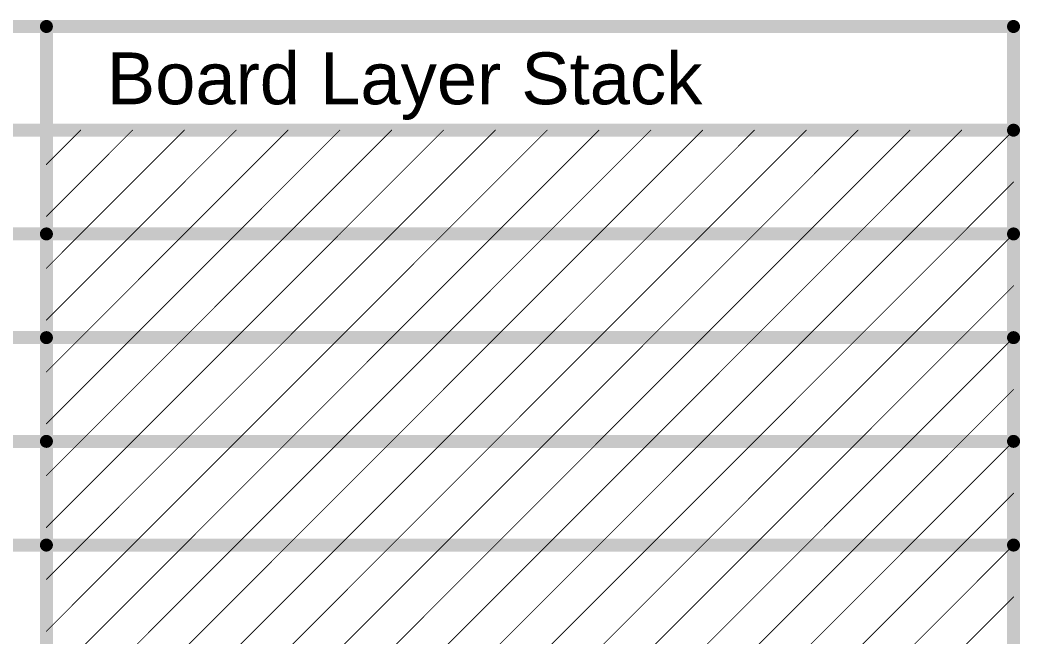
# Model space of a CAD drawing. Header units: inches. Extents: x 68 to 568, y 3 to 460.
# Drawn here: x 538.2 to 567.6, y 442.31 to 460.44 of the extents above; entities that cross this region are included whole.
import ezdxf

# ---------------------------------------------------------------- set-up
doc = ezdxf.new("R2010")
doc.units = ezdxf.units.IN
doc.layers.add('Fabrication', color=76, linetype='Continuous')
doc.styles.add('Arial', font='', dxfattribs={"height": 0.2})
doc.styles.get('Arial').set_extended_font_data('Arial')

msp = doc.modelspace()

# ---------------------------------------------------------------- linework, layer by layer
at = {"layer": 'Fabrication'}
for points in [[(452.129, 460.248, 0.381, 0.381, 0), (567.414, 460.248, 0.381, 0.381, 0)], [(538.974, 423.672, 0.381, 0.381, 0), (538.974, 460.248, 0.381, 0.381, 0)], [(567.414, 423.672, 0.381, 0.381, 0), (567.414, 460.248, 0.381, 0.381, 0)], [(452.129, 457.2, 0.381, 0.381, 0), (567.414, 457.2, 0.381, 0.381, 0)], [(538.974, 456.192, 0.0254, 0.0254, 0), (539.982, 457.2, 0.0254, 0.0254, 0)], [(538.974, 454.668, 0.0254, 0.0254, 0), (541.506, 457.2, 0.0254, 0.0254, 0)], [(539.982, 454.152, 0.0254, 0.0254, 0), (543.03, 457.2, 0.0254, 0.0254, 0)], [(541.506, 454.152, 0.0254, 0.0254, 0), (544.554, 457.2, 0.0254, 0.0254, 0)], [(543.03, 454.152, 0.0254, 0.0254, 0), (546.078, 457.2, 0.0254, 0.0254, 0)], [(544.554, 454.152, 0.0254, 0.0254, 0), (547.602, 457.2, 0.0254, 0.0254, 0)], [(546.078, 454.152, 0.0254, 0.0254, 0), (549.126, 457.2, 0.0254, 0.0254, 0)], [(547.602, 454.152, 0.0254, 0.0254, 0), (550.65, 457.2, 0.0254, 0.0254, 0)], [(549.126, 454.152, 0.0254, 0.0254, 0), (552.174, 457.2, 0.0254, 0.0254, 0)], [(550.65, 454.152, 0.0254, 0.0254, 0), (553.698, 457.2, 0.0254, 0.0254, 0)], [(552.174, 454.152, 0.0254, 0.0254, 0), (555.222, 457.2, 0.0254, 0.0254, 0)], [(553.698, 454.152, 0.0254, 0.0254, 0), (556.746, 457.2, 0.0254, 0.0254, 0)], [(555.222, 454.152, 0.0254, 0.0254, 0), (558.27, 457.2, 0.0254, 0.0254, 0)], [(556.746, 454.152, 0.0254, 0.0254, 0), (559.794, 457.2, 0.0254, 0.0254, 0)], [(558.27, 454.152, 0.0254, 0.0254, 0), (561.318, 457.2, 0.0254, 0.0254, 0)], [(559.794, 454.152, 0.0254, 0.0254, 0), (562.842, 457.2, 0.0254, 0.0254, 0)], [(561.318, 454.152, 0.0254, 0.0254, 0), (564.366, 457.2, 0.0254, 0.0254, 0)], [(562.842, 454.152, 0.0254, 0.0254, 0), (565.89, 457.2, 0.0254, 0.0254, 0)], [(564.366, 454.152, 0.0254, 0.0254, 0), (567.414, 457.2, 0.0254, 0.0254, 0)], [(565.89, 454.152, 0.0254, 0.0254, 0), (567.414, 455.676, 0.0254, 0.0254, 0)], [(524.5, 454.152, 0.381, 0.381, 0), (538.974, 454.152, 0.381, 0.381, 0)], [(538.974, 454.152, 0.381, 0.381, 0), (567.414, 454.152, 0.381, 0.381, 0)], [(538.974, 453.144, 0.0254, 0.0254, 0), (539.982, 454.152, 0.0254, 0.0254, 0)], [(538.974, 451.62, 0.0254, 0.0254, 0), (541.506, 454.152, 0.0254, 0.0254, 0)], [(539.982, 451.104, 0.0254, 0.0254, 0), (543.03, 454.152, 0.0254, 0.0254, 0)], [(541.506, 451.104, 0.0254, 0.0254, 0), (544.554, 454.152, 0.0254, 0.0254, 0)], [(543.03, 451.104, 0.0254, 0.0254, 0), (546.078, 454.152, 0.0254, 0.0254, 0)], [(544.554, 451.104, 0.0254, 0.0254, 0), (547.602, 454.152, 0.0254, 0.0254, 0)], [(546.078, 451.104, 0.0254, 0.0254, 0), (549.126, 454.152, 0.0254, 0.0254, 0)], [(547.602, 451.104, 0.0254, 0.0254, 0), (550.65, 454.152, 0.0254, 0.0254, 0)], [(549.126, 451.104, 0.0254, 0.0254, 0), (552.174, 454.152, 0.0254, 0.0254, 0)], [(550.65, 451.104, 0.0254, 0.0254, 0), (553.698, 454.152, 0.0254, 0.0254, 0)], [(552.174, 451.104, 0.0254, 0.0254, 0), (555.222, 454.152, 0.0254, 0.0254, 0)], [(553.698, 451.104, 0.0254, 0.0254, 0), (556.746, 454.152, 0.0254, 0.0254, 0)], [(555.222, 451.104, 0.0254, 0.0254, 0), (558.27, 454.152, 0.0254, 0.0254, 0)], [(556.746, 451.104, 0.0254, 0.0254, 0), (559.794, 454.152, 0.0254, 0.0254, 0)], [(558.27, 451.104, 0.0254, 0.0254, 0), (561.318, 454.152, 0.0254, 0.0254, 0)], [(559.794, 451.104, 0.0254, 0.0254, 0), (562.842, 454.152, 0.0254, 0.0254, 0)], [(561.318, 451.104, 0.0254, 0.0254, 0), (564.366, 454.152, 0.0254, 0.0254, 0)], [(562.842, 451.104, 0.0254, 0.0254, 0), (565.89, 454.152, 0.0254, 0.0254, 0)], [(564.366, 451.104, 0.0254, 0.0254, 0), (567.414, 454.152, 0.0254, 0.0254, 0)], [(565.89, 451.104, 0.0254, 0.0254, 0), (567.414, 452.628, 0.0254, 0.0254, 0)], [(524.5, 451.104, 0.381, 0.381, 0), (538.974, 451.104, 0.381, 0.381, 0)], [(538.974, 451.104, 0.381, 0.381, 0), (567.414, 451.104, 0.381, 0.381, 0)], [(538.974, 450.096, 0.0254, 0.0254, 0), (539.982, 451.104, 0.0254, 0.0254, 0)], [(538.974, 448.572, 0.0254, 0.0254, 0), (541.506, 451.104, 0.0254, 0.0254, 0)], [(539.982, 448.056, 0.0254, 0.0254, 0), (543.03, 451.104, 0.0254, 0.0254, 0)], [(541.506, 448.056, 0.0254, 0.0254, 0), (544.554, 451.104, 0.0254, 0.0254, 0)], [(543.03, 448.056, 0.0254, 0.0254, 0), (546.078, 451.104, 0.0254, 0.0254, 0)], [(544.554, 448.056, 0.0254, 0.0254, 0), (547.602, 451.104, 0.0254, 0.0254, 0)], [(546.078, 448.056, 0.0254, 0.0254, 0), (549.126, 451.104, 0.0254, 0.0254, 0)], [(547.602, 448.056, 0.0254, 0.0254, 0), (550.65, 451.104, 0.0254, 0.0254, 0)], [(549.126, 448.056, 0.0254, 0.0254, 0), (552.174, 451.104, 0.0254, 0.0254, 0)], [(550.65, 448.056, 0.0254, 0.0254, 0), (553.698, 451.104, 0.0254, 0.0254, 0)], [(552.174, 448.056, 0.0254, 0.0254, 0), (555.222, 451.104, 0.0254, 0.0254, 0)], [(553.698, 448.056, 0.0254, 0.0254, 0), (556.746, 451.104, 0.0254, 0.0254, 0)], [(555.222, 448.056, 0.0254, 0.0254, 0), (558.27, 451.104, 0.0254, 0.0254, 0)], [(556.746, 448.056, 0.0254, 0.0254, 0), (559.794, 451.104, 0.0254, 0.0254, 0)], [(558.27, 448.056, 0.0254, 0.0254, 0), (561.318, 451.104, 0.0254, 0.0254, 0)], [(559.794, 448.056, 0.0254, 0.0254, 0), (562.842, 451.104, 0.0254, 0.0254, 0)], [(561.318, 448.056, 0.0254, 0.0254, 0), (564.366, 451.104, 0.0254, 0.0254, 0)], [(562.842, 448.056, 0.0254, 0.0254, 0), (565.89, 451.104, 0.0254, 0.0254, 0)], [(564.366, 448.056, 0.0254, 0.0254, 0), (567.414, 451.104, 0.0254, 0.0254, 0)], [(565.89, 448.056, 0.0254, 0.0254, 0), (567.414, 449.58, 0.0254, 0.0254, 0)], [(524.5, 448.056, 0.381, 0.381, 0), (538.974, 448.056, 0.381, 0.381, 0)], [(538.974, 448.056, 0.381, 0.381, 0), (567.414, 448.056, 0.381, 0.381, 0)], [(538.974, 447.048, 0.0254, 0.0254, 0), (539.982, 448.056, 0.0254, 0.0254, 0)], [(538.974, 445.524, 0.0254, 0.0254, 0), (541.506, 448.056, 0.0254, 0.0254, 0)], [(539.982, 445.008, 0.0254, 0.0254, 0), (543.03, 448.056, 0.0254, 0.0254, 0)], [(541.506, 445.008, 0.0254, 0.0254, 0), (544.554, 448.056, 0.0254, 0.0254, 0)], [(543.03, 445.008, 0.0254, 0.0254, 0), (546.078, 448.056, 0.0254, 0.0254, 0)], [(544.554, 445.008, 0.0254, 0.0254, 0), (547.602, 448.056, 0.0254, 0.0254, 0)], [(546.078, 445.008, 0.0254, 0.0254, 0), (549.126, 448.056, 0.0254, 0.0254, 0)], [(547.602, 445.008, 0.0254, 0.0254, 0), (550.65, 448.056, 0.0254, 0.0254, 0)], [(549.126, 445.008, 0.0254, 0.0254, 0), (552.174, 448.056, 0.0254, 0.0254, 0)], [(550.65, 445.008, 0.0254, 0.0254, 0), (553.698, 448.056, 0.0254, 0.0254, 0)], [(552.174, 445.008, 0.0254, 0.0254, 0), (555.222, 448.056, 0.0254, 0.0254, 0)], [(553.698, 445.008, 0.0254, 0.0254, 0), (556.746, 448.056, 0.0254, 0.0254, 0)], [(555.222, 445.008, 0.0254, 0.0254, 0), (558.27, 448.056, 0.0254, 0.0254, 0)], [(556.746, 445.008, 0.0254, 0.0254, 0), (559.794, 448.056, 0.0254, 0.0254, 0)], [(558.27, 445.008, 0.0254, 0.0254, 0), (561.318, 448.056, 0.0254, 0.0254, 0)], [(559.794, 445.008, 0.0254, 0.0254, 0), (562.842, 448.056, 0.0254, 0.0254, 0)], [(561.318, 445.008, 0.0254, 0.0254, 0), (564.366, 448.056, 0.0254, 0.0254, 0)], [(562.842, 445.008, 0.0254, 0.0254, 0), (565.89, 448.056, 0.0254, 0.0254, 0)], [(564.366, 445.008, 0.0254, 0.0254, 0), (567.414, 448.056, 0.0254, 0.0254, 0)], [(565.89, 445.008, 0.0254, 0.0254, 0), (567.414, 446.532, 0.0254, 0.0254, 0)], [(524.5, 445.008, 0.381, 0.381, 0), (538.974, 445.008, 0.381, 0.381, 0)], [(538.974, 445.008, 0.381, 0.381, 0), (567.414, 445.008, 0.381, 0.381, 0)], [(538.974, 444, 0.0254, 0.0254, 0), (539.982, 445.008, 0.0254, 0.0254, 0)], [(538.974, 442.476, 0.0254, 0.0254, 0), (541.506, 445.008, 0.0254, 0.0254, 0)], [(539.982, 441.96, 0.0254, 0.0254, 0), (543.03, 445.008, 0.0254, 0.0254, 0)], [(541.506, 441.96, 0.0254, 0.0254, 0), (544.554, 445.008, 0.0254, 0.0254, 0)], [(543.03, 441.96, 0.0254, 0.0254, 0), (546.078, 445.008, 0.0254, 0.0254, 0)], [(544.554, 441.96, 0.0254, 0.0254, 0), (547.602, 445.008, 0.0254, 0.0254, 0)], [(546.078, 441.96, 0.0254, 0.0254, 0), (549.126, 445.008, 0.0254, 0.0254, 0)], [(547.602, 441.96, 0.0254, 0.0254, 0), (550.65, 445.008, 0.0254, 0.0254, 0)], [(549.126, 441.96, 0.0254, 0.0254, 0), (552.174, 445.008, 0.0254, 0.0254, 0)], [(550.65, 441.96, 0.0254, 0.0254, 0), (553.698, 445.008, 0.0254, 0.0254, 0)], [(552.174, 441.96, 0.0254, 0.0254, 0), (555.222, 445.008, 0.0254, 0.0254, 0)], [(553.698, 441.96, 0.0254, 0.0254, 0), (556.746, 445.008, 0.0254, 0.0254, 0)], [(555.222, 441.96, 0.0254, 0.0254, 0), (558.27, 445.008, 0.0254, 0.0254, 0)], [(556.746, 441.96, 0.0254, 0.0254, 0), (559.794, 445.008, 0.0254, 0.0254, 0)], [(558.27, 441.96, 0.0254, 0.0254, 0), (561.318, 445.008, 0.0254, 0.0254, 0)], [(559.794, 441.96, 0.0254, 0.0254, 0), (562.842, 445.008, 0.0254, 0.0254, 0)], [(561.318, 441.96, 0.0254, 0.0254, 0), (564.366, 445.008, 0.0254, 0.0254, 0)], [(562.842, 441.96, 0.0254, 0.0254, 0), (565.89, 445.008, 0.0254, 0.0254, 0)], [(564.366, 441.96, 0.0254, 0.0254, 0), (567.414, 445.008, 0.0254, 0.0254, 0)], [(565.89, 441.96, 0.0254, 0.0254, 0), (567.414, 443.484, 0.0254, 0.0254, 0)]]:
    msp.add_lwpolyline(points, format="xyseb", dxfattribs=at)
for points in [[(538.879, 460.248, 0.191, 0.191, 1), (539.07, 460.248, 0.191, 0.191, 1)], [(567.319, 460.248, 0.191, 0.191, 1), (567.51, 460.248, 0.191, 0.191, 1)], [(567.319, 460.248, 0.191, 0.191, 1), (567.51, 460.248, 0.191, 0.191, 1)], [(567.319, 457.2, 0.191, 0.191, 1), (567.51, 457.2, 0.191, 0.191, 1)], [(539.976, 457.2, 0.0127, 0.0127, 1), (539.989, 457.2, 0.0127, 0.0127, 1)], [(541.5, 457.2, 0.0127, 0.0127, 1), (541.513, 457.2, 0.0127, 0.0127, 1)], [(543.024, 457.2, 0.0127, 0.0127, 1), (543.037, 457.2, 0.0127, 0.0127, 1)], [(544.548, 457.2, 0.0127, 0.0127, 1), (544.561, 457.2, 0.0127, 0.0127, 1)], [(546.072, 457.2, 0.0127, 0.0127, 1), (546.085, 457.2, 0.0127, 0.0127, 1)], [(547.596, 457.2, 0.0127, 0.0127, 1), (547.609, 457.2, 0.0127, 0.0127, 1)], [(549.12, 457.2, 0.0127, 0.0127, 1), (549.133, 457.2, 0.0127, 0.0127, 1)], [(550.644, 457.2, 0.0127, 0.0127, 1), (550.657, 457.2, 0.0127, 0.0127, 1)], [(552.168, 457.2, 0.0127, 0.0127, 1), (552.181, 457.2, 0.0127, 0.0127, 1)], [(553.692, 457.2, 0.0127, 0.0127, 1), (553.705, 457.2, 0.0127, 0.0127, 1)], [(555.216, 457.2, 0.0127, 0.0127, 1), (555.229, 457.2, 0.0127, 0.0127, 1)], [(556.74, 457.2, 0.0127, 0.0127, 1), (556.753, 457.2, 0.0127, 0.0127, 1)], [(558.264, 457.2, 0.0127, 0.0127, 1), (558.277, 457.2, 0.0127, 0.0127, 1)], [(559.788, 457.2, 0.0127, 0.0127, 1), (559.801, 457.2, 0.0127, 0.0127, 1)], [(561.312, 457.2, 0.0127, 0.0127, 1), (561.325, 457.2, 0.0127, 0.0127, 1)], [(562.836, 457.2, 0.0127, 0.0127, 1), (562.849, 457.2, 0.0127, 0.0127, 1)], [(564.36, 457.2, 0.0127, 0.0127, 1), (564.373, 457.2, 0.0127, 0.0127, 1)], [(565.884, 457.2, 0.0127, 0.0127, 1), (565.897, 457.2, 0.0127, 0.0127, 1)], [(567.408, 457.2, 0.0127, 0.0127, 1), (567.421, 457.2, 0.0127, 0.0127, 1)], [(538.968, 456.192, 0.0127, 0.0127, 1), (538.981, 456.192, 0.0127, 0.0127, 1)], [(567.408, 455.676, 0.0127, 0.0127, 1), (567.421, 455.676, 0.0127, 0.0127, 1)], [(538.968, 454.668, 0.0127, 0.0127, 1), (538.981, 454.668, 0.0127, 0.0127, 1)], [(538.879, 454.152, 0.191, 0.191, 1), (539.07, 454.152, 0.191, 0.191, 1)], [(538.879, 454.152, 0.191, 0.191, 1), (539.07, 454.152, 0.191, 0.191, 1)], [(567.319, 454.152, 0.191, 0.191, 1), (567.51, 454.152, 0.191, 0.191, 1)], [(539.976, 454.152, 0.0127, 0.0127, 1), (539.989, 454.152, 0.0127, 0.0127, 1)], [(539.976, 454.152, 0.0127, 0.0127, 1), (539.989, 454.152, 0.0127, 0.0127, 1)], [(541.5, 454.152, 0.0127, 0.0127, 1), (541.513, 454.152, 0.0127, 0.0127, 1)], [(541.5, 454.152, 0.0127, 0.0127, 1), (541.513, 454.152, 0.0127, 0.0127, 1)], [(543.024, 454.152, 0.0127, 0.0127, 1), (543.037, 454.152, 0.0127, 0.0127, 1)], [(543.024, 454.152, 0.0127, 0.0127, 1), (543.037, 454.152, 0.0127, 0.0127, 1)], [(544.548, 454.152, 0.0127, 0.0127, 1), (544.561, 454.152, 0.0127, 0.0127, 1)], [(544.548, 454.152, 0.0127, 0.0127, 1), (544.561, 454.152, 0.0127, 0.0127, 1)], [(546.072, 454.152, 0.0127, 0.0127, 1), (546.085, 454.152, 0.0127, 0.0127, 1)], [(546.072, 454.152, 0.0127, 0.0127, 1), (546.085, 454.152, 0.0127, 0.0127, 1)], [(547.596, 454.152, 0.0127, 0.0127, 1), (547.609, 454.152, 0.0127, 0.0127, 1)], [(547.596, 454.152, 0.0127, 0.0127, 1), (547.609, 454.152, 0.0127, 0.0127, 1)], [(549.12, 454.152, 0.0127, 0.0127, 1), (549.133, 454.152, 0.0127, 0.0127, 1)], [(549.12, 454.152, 0.0127, 0.0127, 1), (549.133, 454.152, 0.0127, 0.0127, 1)], [(550.644, 454.152, 0.0127, 0.0127, 1), (550.657, 454.152, 0.0127, 0.0127, 1)], [(550.644, 454.152, 0.0127, 0.0127, 1), (550.657, 454.152, 0.0127, 0.0127, 1)], [(552.168, 454.152, 0.0127, 0.0127, 1), (552.181, 454.152, 0.0127, 0.0127, 1)], [(552.168, 454.152, 0.0127, 0.0127, 1), (552.181, 454.152, 0.0127, 0.0127, 1)], [(553.692, 454.152, 0.0127, 0.0127, 1), (553.705, 454.152, 0.0127, 0.0127, 1)], [(553.692, 454.152, 0.0127, 0.0127, 1), (553.705, 454.152, 0.0127, 0.0127, 1)], [(555.216, 454.152, 0.0127, 0.0127, 1), (555.229, 454.152, 0.0127, 0.0127, 1)], [(555.216, 454.152, 0.0127, 0.0127, 1), (555.229, 454.152, 0.0127, 0.0127, 1)], [(556.74, 454.152, 0.0127, 0.0127, 1), (556.753, 454.152, 0.0127, 0.0127, 1)], [(556.74, 454.152, 0.0127, 0.0127, 1), (556.753, 454.152, 0.0127, 0.0127, 1)], [(558.264, 454.152, 0.0127, 0.0127, 1), (558.277, 454.152, 0.0127, 0.0127, 1)], [(558.264, 454.152, 0.0127, 0.0127, 1), (558.277, 454.152, 0.0127, 0.0127, 1)], [(559.788, 454.152, 0.0127, 0.0127, 1), (559.801, 454.152, 0.0127, 0.0127, 1)], [(559.788, 454.152, 0.0127, 0.0127, 1), (559.801, 454.152, 0.0127, 0.0127, 1)], [(561.312, 454.152, 0.0127, 0.0127, 1), (561.325, 454.152, 0.0127, 0.0127, 1)], [(561.312, 454.152, 0.0127, 0.0127, 1), (561.325, 454.152, 0.0127, 0.0127, 1)], [(562.836, 454.152, 0.0127, 0.0127, 1), (562.849, 454.152, 0.0127, 0.0127, 1)], [(562.836, 454.152, 0.0127, 0.0127, 1), (562.849, 454.152, 0.0127, 0.0127, 1)], [(564.36, 454.152, 0.0127, 0.0127, 1), (564.373, 454.152, 0.0127, 0.0127, 1)], [(564.36, 454.152, 0.0127, 0.0127, 1), (564.373, 454.152, 0.0127, 0.0127, 1)], [(565.884, 454.152, 0.0127, 0.0127, 1), (565.897, 454.152, 0.0127, 0.0127, 1)], [(565.884, 454.152, 0.0127, 0.0127, 1), (565.897, 454.152, 0.0127, 0.0127, 1)], [(567.408, 454.152, 0.0127, 0.0127, 1), (567.421, 454.152, 0.0127, 0.0127, 1)], [(538.968, 453.144, 0.0127, 0.0127, 1), (538.981, 453.144, 0.0127, 0.0127, 1)], [(567.408, 452.628, 0.0127, 0.0127, 1), (567.421, 452.628, 0.0127, 0.0127, 1)], [(538.968, 451.62, 0.0127, 0.0127, 1), (538.981, 451.62, 0.0127, 0.0127, 1)], [(538.879, 451.104, 0.191, 0.191, 1), (539.07, 451.104, 0.191, 0.191, 1)], [(538.879, 451.104, 0.191, 0.191, 1), (539.07, 451.104, 0.191, 0.191, 1)], [(539.976, 451.104, 0.0127, 0.0127, 1), (539.989, 451.104, 0.0127, 0.0127, 1)], [(539.976, 451.104, 0.0127, 0.0127, 1), (539.989, 451.104, 0.0127, 0.0127, 1)], [(541.5, 451.104, 0.0127, 0.0127, 1), (541.513, 451.104, 0.0127, 0.0127, 1)], [(541.5, 451.104, 0.0127, 0.0127, 1), (541.513, 451.104, 0.0127, 0.0127, 1)], [(543.024, 451.104, 0.0127, 0.0127, 1), (543.037, 451.104, 0.0127, 0.0127, 1)], [(543.024, 451.104, 0.0127, 0.0127, 1), (543.037, 451.104, 0.0127, 0.0127, 1)], [(544.548, 451.104, 0.0127, 0.0127, 1), (544.561, 451.104, 0.0127, 0.0127, 1)], [(544.548, 451.104, 0.0127, 0.0127, 1), (544.561, 451.104, 0.0127, 0.0127, 1)], [(546.072, 451.104, 0.0127, 0.0127, 1), (546.085, 451.104, 0.0127, 0.0127, 1)], [(546.072, 451.104, 0.0127, 0.0127, 1), (546.085, 451.104, 0.0127, 0.0127, 1)], [(547.596, 451.104, 0.0127, 0.0127, 1), (547.609, 451.104, 0.0127, 0.0127, 1)], [(547.596, 451.104, 0.0127, 0.0127, 1), (547.609, 451.104, 0.0127, 0.0127, 1)], [(549.12, 451.104, 0.0127, 0.0127, 1), (549.133, 451.104, 0.0127, 0.0127, 1)], [(549.12, 451.104, 0.0127, 0.0127, 1), (549.133, 451.104, 0.0127, 0.0127, 1)], [(550.644, 451.104, 0.0127, 0.0127, 1), (550.657, 451.104, 0.0127, 0.0127, 1)], [(550.644, 451.104, 0.0127, 0.0127, 1), (550.657, 451.104, 0.0127, 0.0127, 1)], [(552.168, 451.104, 0.0127, 0.0127, 1), (552.181, 451.104, 0.0127, 0.0127, 1)], [(552.168, 451.104, 0.0127, 0.0127, 1), (552.181, 451.104, 0.0127, 0.0127, 1)], [(553.692, 451.104, 0.0127, 0.0127, 1), (553.705, 451.104, 0.0127, 0.0127, 1)], [(553.692, 451.104, 0.0127, 0.0127, 1), (553.705, 451.104, 0.0127, 0.0127, 1)], [(555.216, 451.104, 0.0127, 0.0127, 1), (555.229, 451.104, 0.0127, 0.0127, 1)], [(555.216, 451.104, 0.0127, 0.0127, 1), (555.229, 451.104, 0.0127, 0.0127, 1)], [(556.74, 451.104, 0.0127, 0.0127, 1), (556.753, 451.104, 0.0127, 0.0127, 1)], [(556.74, 451.104, 0.0127, 0.0127, 1), (556.753, 451.104, 0.0127, 0.0127, 1)], [(558.264, 451.104, 0.0127, 0.0127, 1), (558.277, 451.104, 0.0127, 0.0127, 1)], [(558.264, 451.104, 0.0127, 0.0127, 1), (558.277, 451.104, 0.0127, 0.0127, 1)], [(559.788, 451.104, 0.0127, 0.0127, 1), (559.801, 451.104, 0.0127, 0.0127, 1)], [(559.788, 451.104, 0.0127, 0.0127, 1), (559.801, 451.104, 0.0127, 0.0127, 1)], [(561.312, 451.104, 0.0127, 0.0127, 1), (561.325, 451.104, 0.0127, 0.0127, 1)], [(561.312, 451.104, 0.0127, 0.0127, 1), (561.325, 451.104, 0.0127, 0.0127, 1)], [(562.836, 451.104, 0.0127, 0.0127, 1), (562.849, 451.104, 0.0127, 0.0127, 1)], [(562.836, 451.104, 0.0127, 0.0127, 1), (562.849, 451.104, 0.0127, 0.0127, 1)], [(564.36, 451.104, 0.0127, 0.0127, 1), (564.373, 451.104, 0.0127, 0.0127, 1)], [(564.36, 451.104, 0.0127, 0.0127, 1), (564.373, 451.104, 0.0127, 0.0127, 1)], [(565.884, 451.104, 0.0127, 0.0127, 1), (565.897, 451.104, 0.0127, 0.0127, 1)], [(565.884, 451.104, 0.0127, 0.0127, 1), (565.897, 451.104, 0.0127, 0.0127, 1)], [(567.319, 451.104, 0.191, 0.191, 1), (567.51, 451.104, 0.191, 0.191, 1)], [(567.408, 451.104, 0.0127, 0.0127, 1), (567.421, 451.104, 0.0127, 0.0127, 1)], [(538.968, 450.096, 0.0127, 0.0127, 1), (538.981, 450.096, 0.0127, 0.0127, 1)], [(567.408, 449.58, 0.0127, 0.0127, 1), (567.421, 449.58, 0.0127, 0.0127, 1)], [(538.968, 448.572, 0.0127, 0.0127, 1), (538.981, 448.572, 0.0127, 0.0127, 1)], [(538.879, 448.056, 0.191, 0.191, 1), (539.07, 448.056, 0.191, 0.191, 1)], [(538.879, 448.056, 0.191, 0.191, 1), (539.07, 448.056, 0.191, 0.191, 1)], [(567.319, 448.056, 0.191, 0.191, 1), (567.51, 448.056, 0.191, 0.191, 1)], [(539.976, 448.056, 0.0127, 0.0127, 1), (539.989, 448.056, 0.0127, 0.0127, 1)], [(539.976, 448.056, 0.0127, 0.0127, 1), (539.989, 448.056, 0.0127, 0.0127, 1)], [(541.5, 448.056, 0.0127, 0.0127, 1), (541.513, 448.056, 0.0127, 0.0127, 1)], [(541.5, 448.056, 0.0127, 0.0127, 1), (541.513, 448.056, 0.0127, 0.0127, 1)], [(543.024, 448.056, 0.0127, 0.0127, 1), (543.037, 448.056, 0.0127, 0.0127, 1)], [(543.024, 448.056, 0.0127, 0.0127, 1), (543.037, 448.056, 0.0127, 0.0127, 1)], [(544.548, 448.056, 0.0127, 0.0127, 1), (544.561, 448.056, 0.0127, 0.0127, 1)], [(544.548, 448.056, 0.0127, 0.0127, 1), (544.561, 448.056, 0.0127, 0.0127, 1)], [(546.072, 448.056, 0.0127, 0.0127, 1), (546.085, 448.056, 0.0127, 0.0127, 1)], [(546.072, 448.056, 0.0127, 0.0127, 1), (546.085, 448.056, 0.0127, 0.0127, 1)], [(547.596, 448.056, 0.0127, 0.0127, 1), (547.609, 448.056, 0.0127, 0.0127, 1)], [(547.596, 448.056, 0.0127, 0.0127, 1), (547.609, 448.056, 0.0127, 0.0127, 1)], [(549.12, 448.056, 0.0127, 0.0127, 1), (549.133, 448.056, 0.0127, 0.0127, 1)], [(549.12, 448.056, 0.0127, 0.0127, 1), (549.133, 448.056, 0.0127, 0.0127, 1)], [(550.644, 448.056, 0.0127, 0.0127, 1), (550.657, 448.056, 0.0127, 0.0127, 1)], [(550.644, 448.056, 0.0127, 0.0127, 1), (550.657, 448.056, 0.0127, 0.0127, 1)], [(552.168, 448.056, 0.0127, 0.0127, 1), (552.181, 448.056, 0.0127, 0.0127, 1)], [(552.168, 448.056, 0.0127, 0.0127, 1), (552.181, 448.056, 0.0127, 0.0127, 1)], [(553.692, 448.056, 0.0127, 0.0127, 1), (553.705, 448.056, 0.0127, 0.0127, 1)], [(553.692, 448.056, 0.0127, 0.0127, 1), (553.705, 448.056, 0.0127, 0.0127, 1)], [(555.216, 448.056, 0.0127, 0.0127, 1), (555.229, 448.056, 0.0127, 0.0127, 1)], [(555.216, 448.056, 0.0127, 0.0127, 1), (555.229, 448.056, 0.0127, 0.0127, 1)], [(556.74, 448.056, 0.0127, 0.0127, 1), (556.753, 448.056, 0.0127, 0.0127, 1)], [(556.74, 448.056, 0.0127, 0.0127, 1), (556.753, 448.056, 0.0127, 0.0127, 1)], [(558.264, 448.056, 0.0127, 0.0127, 1), (558.277, 448.056, 0.0127, 0.0127, 1)], [(558.264, 448.056, 0.0127, 0.0127, 1), (558.277, 448.056, 0.0127, 0.0127, 1)], [(559.788, 448.056, 0.0127, 0.0127, 1), (559.801, 448.056, 0.0127, 0.0127, 1)], [(559.788, 448.056, 0.0127, 0.0127, 1), (559.801, 448.056, 0.0127, 0.0127, 1)], [(561.312, 448.056, 0.0127, 0.0127, 1), (561.325, 448.056, 0.0127, 0.0127, 1)], [(561.312, 448.056, 0.0127, 0.0127, 1), (561.325, 448.056, 0.0127, 0.0127, 1)], [(562.836, 448.056, 0.0127, 0.0127, 1), (562.849, 448.056, 0.0127, 0.0127, 1)], [(562.836, 448.056, 0.0127, 0.0127, 1), (562.849, 448.056, 0.0127, 0.0127, 1)], [(564.36, 448.056, 0.0127, 0.0127, 1), (564.373, 448.056, 0.0127, 0.0127, 1)], [(564.36, 448.056, 0.0127, 0.0127, 1), (564.373, 448.056, 0.0127, 0.0127, 1)], [(565.884, 448.056, 0.0127, 0.0127, 1), (565.897, 448.056, 0.0127, 0.0127, 1)], [(565.884, 448.056, 0.0127, 0.0127, 1), (565.897, 448.056, 0.0127, 0.0127, 1)], [(567.408, 448.056, 0.0127, 0.0127, 1), (567.421, 448.056, 0.0127, 0.0127, 1)], [(538.968, 447.048, 0.0127, 0.0127, 1), (538.981, 447.048, 0.0127, 0.0127, 1)], [(567.408, 446.532, 0.0127, 0.0127, 1), (567.421, 446.532, 0.0127, 0.0127, 1)], [(538.968, 445.524, 0.0127, 0.0127, 1), (538.981, 445.524, 0.0127, 0.0127, 1)], [(538.879, 445.008, 0.191, 0.191, 1), (539.07, 445.008, 0.191, 0.191, 1)], [(538.879, 445.008, 0.191, 0.191, 1), (539.07, 445.008, 0.191, 0.191, 1)], [(539.976, 445.008, 0.0127, 0.0127, 1), (539.989, 445.008, 0.0127, 0.0127, 1)], [(539.976, 445.008, 0.0127, 0.0127, 1), (539.989, 445.008, 0.0127, 0.0127, 1)], [(541.5, 445.008, 0.0127, 0.0127, 1), (541.513, 445.008, 0.0127, 0.0127, 1)], [(541.5, 445.008, 0.0127, 0.0127, 1), (541.513, 445.008, 0.0127, 0.0127, 1)], [(543.024, 445.008, 0.0127, 0.0127, 1), (543.037, 445.008, 0.0127, 0.0127, 1)], [(543.024, 445.008, 0.0127, 0.0127, 1), (543.037, 445.008, 0.0127, 0.0127, 1)], [(544.548, 445.008, 0.0127, 0.0127, 1), (544.561, 445.008, 0.0127, 0.0127, 1)], [(544.548, 445.008, 0.0127, 0.0127, 1), (544.561, 445.008, 0.0127, 0.0127, 1)], [(546.072, 445.008, 0.0127, 0.0127, 1), (546.085, 445.008, 0.0127, 0.0127, 1)], [(546.072, 445.008, 0.0127, 0.0127, 1), (546.085, 445.008, 0.0127, 0.0127, 1)], [(547.596, 445.008, 0.0127, 0.0127, 1), (547.609, 445.008, 0.0127, 0.0127, 1)], [(547.596, 445.008, 0.0127, 0.0127, 1), (547.609, 445.008, 0.0127, 0.0127, 1)], [(549.12, 445.008, 0.0127, 0.0127, 1), (549.133, 445.008, 0.0127, 0.0127, 1)], [(549.12, 445.008, 0.0127, 0.0127, 1), (549.133, 445.008, 0.0127, 0.0127, 1)], [(550.644, 445.008, 0.0127, 0.0127, 1), (550.657, 445.008, 0.0127, 0.0127, 1)], [(550.644, 445.008, 0.0127, 0.0127, 1), (550.657, 445.008, 0.0127, 0.0127, 1)], [(552.168, 445.008, 0.0127, 0.0127, 1), (552.181, 445.008, 0.0127, 0.0127, 1)], [(552.168, 445.008, 0.0127, 0.0127, 1), (552.181, 445.008, 0.0127, 0.0127, 1)], [(553.692, 445.008, 0.0127, 0.0127, 1), (553.705, 445.008, 0.0127, 0.0127, 1)], [(553.692, 445.008, 0.0127, 0.0127, 1), (553.705, 445.008, 0.0127, 0.0127, 1)], [(555.216, 445.008, 0.0127, 0.0127, 1), (555.229, 445.008, 0.0127, 0.0127, 1)], [(555.216, 445.008, 0.0127, 0.0127, 1), (555.229, 445.008, 0.0127, 0.0127, 1)], [(556.74, 445.008, 0.0127, 0.0127, 1), (556.753, 445.008, 0.0127, 0.0127, 1)], [(556.74, 445.008, 0.0127, 0.0127, 1), (556.753, 445.008, 0.0127, 0.0127, 1)], [(558.264, 445.008, 0.0127, 0.0127, 1), (558.277, 445.008, 0.0127, 0.0127, 1)], [(558.264, 445.008, 0.0127, 0.0127, 1), (558.277, 445.008, 0.0127, 0.0127, 1)], [(559.788, 445.008, 0.0127, 0.0127, 1), (559.801, 445.008, 0.0127, 0.0127, 1)], [(559.788, 445.008, 0.0127, 0.0127, 1), (559.801, 445.008, 0.0127, 0.0127, 1)], [(561.312, 445.008, 0.0127, 0.0127, 1), (561.325, 445.008, 0.0127, 0.0127, 1)], [(561.312, 445.008, 0.0127, 0.0127, 1), (561.325, 445.008, 0.0127, 0.0127, 1)], [(562.836, 445.008, 0.0127, 0.0127, 1), (562.849, 445.008, 0.0127, 0.0127, 1)], [(562.836, 445.008, 0.0127, 0.0127, 1), (562.849, 445.008, 0.0127, 0.0127, 1)], [(564.36, 445.008, 0.0127, 0.0127, 1), (564.373, 445.008, 0.0127, 0.0127, 1)], [(564.36, 445.008, 0.0127, 0.0127, 1), (564.373, 445.008, 0.0127, 0.0127, 1)], [(565.884, 445.008, 0.0127, 0.0127, 1), (565.897, 445.008, 0.0127, 0.0127, 1)], [(565.884, 445.008, 0.0127, 0.0127, 1), (565.897, 445.008, 0.0127, 0.0127, 1)], [(567.319, 445.008, 0.191, 0.191, 1), (567.51, 445.008, 0.191, 0.191, 1)], [(567.408, 445.008, 0.0127, 0.0127, 1), (567.421, 445.008, 0.0127, 0.0127, 1)], [(538.968, 444, 0.0127, 0.0127, 1), (538.981, 444, 0.0127, 0.0127, 1)], [(567.408, 443.484, 0.0127, 0.0127, 1), (567.421, 443.484, 0.0127, 0.0127, 1)], [(538.968, 442.476, 0.0127, 0.0127, 1), (538.981, 442.476, 0.0127, 0.0127, 1)]]:
    msp.add_lwpolyline(points, format="xyseb", close=True, dxfattribs=at)

# ---------------------------------------------------------------- texts
at = {"layer": 'Fabrication', "style": 'Arial'}
msp.add_text('Board Layer Stack', height=1.524, dxfattribs=at).set_placement((540.752, 457.962))

doc.saveas('drawing.dxf')
